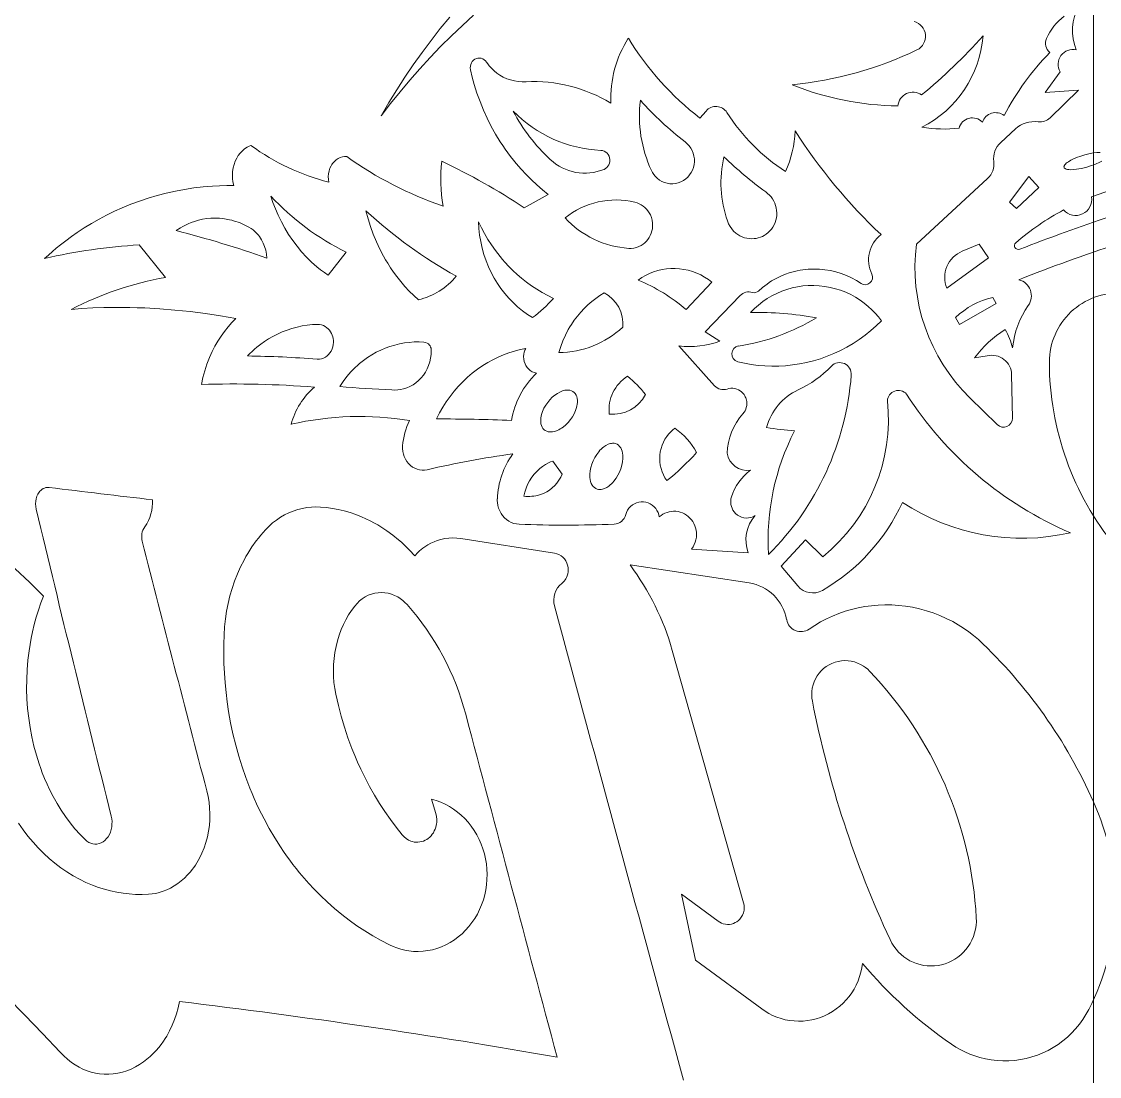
# Model space of a CAD drawing. Extents: x -234 to 858, y -95 to 532.
# Drawn here: x 682.83 to 705.8, y 112.89 to 135.38 of the extents above; entities that cross this region are included whole.
import ezdxf

# ---------------------------------------------------------------- set-up
doc = ezdxf.new("R2010")
doc.units = 0
doc.header["$LTSCALE"] = 7
doc.header["$MEASUREMENT"] = 0
doc.layers.get('0').update_dxf_attribs({"linetype": 'CONTINUOUS', "lineweight": 15})
doc.layers.add('8', color=250, linetype='CONTINUOUS', lineweight=15)

msp = doc.modelspace()

# ---------------------------------------------------------------- linework, layer by layer
msp.add_line((705.6753, 27.7445), (705.6753, 171.9721))
at = {"layer": '8', "ltscale": 0.013641}
msp.add_line((704.9638, 134.3037), (704.6439, 133.8616), dxfattribs=at)
at = {"layer": '8', "ltscale": 0.01794}
msp.add_line((704.6439, 133.8616), (705.3596, 133.9149), dxfattribs=at)
at = {"layer": '8', "ltscale": 0.021177}
msp.add_line((705.3596, 133.9149), (704.7532, 133.3234), dxfattribs=at)
at = {"layer": '8', "ltscale": 0.00501}
msp.add_line((697.4175, 133.4685), (697.288, 133.3156), dxfattribs=at)
at = {"layer": '8', "ltscale": 0.010716}
msp.add_line((704.0127, 133.0861), (703.6977, 132.7954), dxfattribs=at)
at = {"layer": '8', "ltscale": 0.051689}
msp.add_line((703.4195, 132.0314), (701.9014, 130.6277), dxfattribs=at)
at = {"layer": '8', "ltscale": 0.017013}
msp.add_line((704.2949, 132.0715), (703.8858, 131.5277), dxfattribs=at)
at = {"layer": '8', "ltscale": 0.007882}
msp.add_line((704.5091, 131.8401), (704.2949, 132.0715), dxfattribs=at)
at = {"layer": '8', "ltscale": 0.014685}
msp.add_line((694.0525, 131.6911), (693.5379, 131.408), dxfattribs=at)
at = {"layer": '8', "ltscale": 0.016349}
msp.add_line((704.0328, 131.3921), (704.5091, 131.8401), dxfattribs=at)
at = {"layer": '8', "ltscale": 0.005}
msp.add_line((703.8858, 131.5277), (704.0328, 131.3921), dxfattribs=at)
at = {"layer": '8', "ltscale": 0.022262}
msp.add_line((685.3368, 130.6142), (685.8938, 129.9195), dxfattribs=at)
at = {"layer": '8', "ltscale": 0.009767}
msp.add_line((703.2402, 130.6266), (702.8785, 130.479), dxfattribs=at)
at = {"layer": '8', "ltscale": 0.008712}
msp.add_line((703.4351, 130.3377), (703.2402, 130.6266), dxfattribs=at)
at = {"layer": '8', "ltscale": 0.015619}
msp.add_line((689.3638, 129.9672), (689.7457, 130.4617), dxfattribs=at)
at = {"layer": '8', "ltscale": 0.027361}
msp.add_line((702.5499, 129.6941), (703.4351, 130.3377), dxfattribs=at)
at = {"layer": '8', "ltscale": 0.020014}
msp.add_line((696.9948, 129.2344), (697.5416, 129.819), dxfattribs=at)
at = {"layer": '8', "ltscale": 0.026883}
msp.add_line((697.3957, 128.7603), (698.1424, 129.5342), dxfattribs=at)
at = {"layer": '8', "ltscale": 0.022508}
msp.add_line((702.8221, 128.917), (703.6039, 129.3634), dxfattribs=at)
at = {"layer": '8', "ltscale": 0.003765}
msp.add_line((703.6039, 129.3634), (703.5287, 129.4939), dxfattribs=at)
at = {"layer": '8', "ltscale": 0.004276}
msp.add_line((702.7367, 129.0652), (702.8221, 128.917), dxfattribs=at)
at = {"layer": '8', "ltscale": 0.009422}
msp.add_line((697.7145, 128.5592), (697.3957, 128.7603), dxfattribs=at)
at = {"layer": '8', "ltscale": 0.028491}
msp.add_line((697.5987, 127.6117), (696.837, 128.4594), dxfattribs=at)
at = {"layer": '8', "ltscale": 0.006926}
msp.add_line((703.4117, 128.2497), (703.138, 128.2071), dxfattribs=at)
at = {"layer": '8', "ltscale": 0.02329}
msp.add_line((703.9464, 126.9173), (703.9311, 127.8487), dxfattribs=at)
at = {"layer": '8', "ltscale": 0.020385}
msp.add_line((703.0405, 127.355), (703.6242, 126.7855), dxfattribs=at)
at = {"layer": '8', "ltscale": 0.008622}
msp.add_line((694.3515, 125.7268), (694.1502, 126.0068), dxfattribs=at)
at = {"layer": '8', "ltscale": 0.050554}
msp.add_line((694.1904, 124.0399), (692.1929, 124.3542), dxfattribs=at)
at = {"layer": '8', "ltscale": 0.019176}
msp.add_line((699.5405, 124.3255), (699.0156, 123.7662), dxfattribs=at)
at = {"layer": '8', "ltscale": 0.012802}
msp.add_line((699.9066, 123.9674), (699.5405, 124.3255), dxfattribs=at)
at = {"layer": '8', "ltscale": 0.030257}
msp.add_line((697.1085, 124.1308), (698.316, 124.0502), dxfattribs=at)
at = {"layer": '8', "ltscale": 0.064151}
msp.add_line((698.3343, 123.4084), (695.7972, 123.7923), dxfattribs=at)
at = {"layer": '8', "ltscale": 0.013816}
msp.add_line((699.0156, 123.7662), (699.3717, 123.3435), dxfattribs=at)
at = {"layer": '8', "ltscale": 0.139749}
msp.add_line((696.6966, 121.9697), (698.2183, 116.5909), dxfattribs=at)
at = {"layer": '8', "ltscale": 0.007934}
msp.add_line((691.5682, 118.7975), (691.6576, 118.493), dxfattribs=at)
at = {"layer": '8', "ltscale": 0.024318}
msp.add_line((697.6742, 116.1944), (696.8922, 116.7728), dxfattribs=at)
at = {"layer": '8', "ltscale": 0.035925}
msp.add_line((696.8922, 116.7728), (697.1918, 115.3674), dxfattribs=at)
at = {"layer": '8', "ltscale": 0.043891}
msp.add_line((697.1918, 115.3674), (698.605, 114.3256), dxfattribs=at)
at = {"layer": '8'}
for points in [[(690.4935, 133.3693), (690.6913, 133.6262), (690.8944, 133.8786), (691.103, 134.1265), (691.3169, 134.3698), (691.536, 134.6082), (691.7603, 134.8418), (691.9898, 135.0705), (692.2243, 135.294), (692.4638, 135.5123)], [(691.9566, 135.4722), (691.7529, 135.2253), (691.555, 134.9736), (691.363, 134.7171), (691.1769, 134.4561), (690.997, 134.1907), (690.823, 133.921), (690.6552, 133.6471), (690.4935, 133.3693)], [(692.7374, 134.5135), (692.7155, 134.5405), (692.6893, 134.5633), (692.6598, 134.581), (692.6263, 134.5932), (692.5912, 134.5988), (692.5558, 134.5974), (692.5214, 134.5889), (692.4889, 134.5737), (692.4599, 134.5525), (692.435, 134.5258), (692.4151, 134.4945), (692.401, 134.4602), (692.3931, 134.4236), (692.3915, 134.3859), (692.3963, 134.3486)], [(693.5809, 134.0927), (693.4973, 134.0905), (693.4139, 134.096), (693.3312, 134.1092), (693.2501, 134.13), (693.1711, 134.1582), (693.0947, 134.1935), (693.0217, 134.2357), (692.9604, 134.2782), (692.9026, 134.3255), (692.8482, 134.3774), (692.7978, 134.4334), (692.7666, 134.4727), (692.7374, 134.5135)], [(692.3963, 134.3486), (692.4338, 134.1915), (692.4765, 134.0358), (692.5346, 133.8508), (692.6, 133.6686), (692.6725, 133.4894), (692.7522, 133.3136), (692.8389, 133.1414), (692.9321, 132.974), (693.0319, 132.8107), (693.0843, 132.7308), (693.1383, 132.652), (693.194, 132.5744), (693.2512, 132.4981), (693.3099, 132.423), (693.3702, 132.3492), (693.4741, 132.2293), (693.5821, 132.1133), (693.694, 132.0013), (693.8098, 131.8935), (693.9294, 131.7901), (694.0525, 131.6911)], [(696.2528, 132.2009), (696.2762, 132.1566), (696.3038, 132.1149), (696.3354, 132.0762), (696.3784, 132.0342), (696.4261, 131.9977), (696.4777, 131.9677), (696.5324, 131.9444), (696.59, 131.9281), (696.6489, 131.9191), (696.7084, 131.9178), (696.7676, 131.924), (696.8257, 131.9377), (696.8817, 131.9587), (696.9345, 131.9865), (696.9835, 132.0208), (697.028, 132.0611), (697.0675, 132.1067), (697.1009, 132.1566), (697.1281, 132.2106), (697.1487, 132.2679), (697.1623, 132.3271), (697.1686, 132.3876), (697.1677, 132.4485), (697.1594, 132.5089), (697.144, 132.5679), (697.1218, 132.6243), (697.0929, 132.6776), (697.0583, 132.7264), (697.0182, 132.7707), (696.9733, 132.8096)], [(687.7169, 132.7341), (687.6759, 132.7166), (687.6362, 132.6956), (687.5828, 132.6601), (687.5333, 132.6182), (687.4881, 132.5706), (687.4478, 132.518), (687.4126, 132.4609), (687.3829, 132.4), (687.3569, 132.3301), (687.3379, 132.2573), (687.326, 132.1826), (687.3212, 132.1068), (687.3236, 132.0308), (687.3332, 131.9554), (687.3498, 131.8815)], [(695.2424, 132.2251), (695.2736, 132.2415), (695.3018, 132.2635), (695.3257, 132.2901), (695.3455, 132.3222), (695.3594, 132.3578), (695.3668, 132.3952), (695.3675, 132.4333), (695.3615, 132.4712), (695.349, 132.5073), (695.3306, 132.5403), (695.3064, 132.5696), (695.2777, 132.5938), (695.2454, 132.612), (695.2102, 132.624), (695.1738, 132.6291)], [(705.817, 132.5855), (705.7492, 132.5828), (705.6778, 132.5746), (705.6047, 132.5619), (705.5495, 132.5498), (705.4945, 132.5358), (705.3866, 132.5024), (705.3336, 132.483), (705.2827, 132.4622), (705.2371, 132.4414), (705.1932, 132.4188), (705.1407, 132.3874), (705.117, 132.3707), (705.0955, 132.3536), (705.0772, 132.3362), (705.0626, 132.3189), (705.0505, 132.2973), (705.0476, 132.2867), (705.0471, 132.2765), (705.0489, 132.2673), (705.053, 132.2588), (705.0599, 132.2506), (705.069, 132.2433), (705.0933, 132.2316), (705.1237, 132.2238), (705.1516, 132.22), (705.1815, 132.218), (705.2454, 132.2191), (705.3135, 132.2257), (705.3655, 132.2334), (705.4183, 132.2434), (705.4749, 132.2563), (705.5314, 132.2712), (705.6345, 132.3038), (705.6844, 132.3224), (705.7328, 132.3424), (705.7944, 132.3713), (705.8512, 132.4027)], [(689.7586, 132.4986), (689.7117, 132.4969), (689.6655, 132.4889), (689.6207, 132.4746), (689.5762, 132.4534), (689.5344, 132.4262), (689.4963, 132.3935), (689.4767, 132.3729), (689.4584, 132.3508), (689.4413, 132.3268), (689.4258, 132.3016), (689.4, 132.2484), (689.3811, 132.1919), (689.3693, 132.1328), (689.365, 132.0722), (689.3681, 132.0114), (689.3785, 131.9518)], [(687.3498, 131.8815), (687.1993, 131.8805), (687.0492, 131.8759), (686.8997, 131.8676), (686.699, 131.8508), (686.4996, 131.8275), (686.3016, 131.7976), (686.1053, 131.7611), (685.9108, 131.7181), (685.7184, 131.6685), (685.5281, 131.6125), (685.3402, 131.5501), (685.1547, 131.4812), (684.9718, 131.4061), (684.805, 131.3308), (684.6407, 131.2503), (684.4789, 131.1645), (684.3199, 131.0735), (684.1636, 130.9774), (684.0103, 130.8763), (683.8897, 130.7918), (683.7711, 130.7042), (683.6545, 130.6135), (683.5684, 130.5435), (683.4835, 130.4719), (683.3996, 130.3985), (683.3169, 130.3235)], [(688.1399, 131.6554), (688.1866, 131.5166), (688.2391, 131.3801), (688.297, 131.2463), (688.3653, 131.1058), (688.4399, 130.9691), (688.5205, 130.8366), (688.6071, 130.7086), (688.6994, 130.5854), (688.7973, 130.4675), (688.9007, 130.3551), (689.0093, 130.2485), (689.0654, 130.1976), (689.1228, 130.1482), (689.2011, 130.0849), (689.2815, 130.0245), (689.3638, 129.9672)], [(697.8762, 131.1241), (697.8989, 131.065), (697.9284, 131.0088), (697.9641, 130.9563), (698.0054, 130.9083), (698.0518, 130.8656), (698.0938, 130.8346), (698.139, 130.8076), (698.1864, 130.7852), (698.2356, 130.7676), (698.2859, 130.755), (698.3373, 130.7474), (698.3892, 130.7448), (698.4412, 130.7474), (698.4866, 130.7538), (698.5312, 130.7642), (698.5748, 130.7784), (698.6173, 130.7965), (698.6582, 130.8182), (698.6969, 130.8432), (698.7382, 130.8757), (698.7761, 130.912), (698.8103, 130.952), (698.8407, 130.9952), (698.8667, 131.0411), (698.8881, 131.0893), (698.9049, 131.1394), (698.9167, 131.191), (698.9236, 131.2435), (698.9254, 131.2964), (698.9222, 131.3492), (698.9139, 131.4014), (698.9007, 131.4527), (698.8827, 131.5024), (698.8601, 131.5501), (698.833, 131.5954), (698.8022, 131.6373), (698.7674, 131.6762), (698.7292, 131.7116), (698.6881, 131.7431)], [(695.7692, 130.5407), (695.8239, 130.5403), (695.8785, 130.5465), (695.9322, 130.5591), (695.9839, 130.5778), (696.033, 130.6024), (696.074, 130.6291), (696.1123, 130.6599), (696.1473, 130.6945), (696.1788, 130.7326), (696.2063, 130.7736), (696.2296, 130.8173), (696.2486, 130.8633), (696.263, 130.9111), (696.2728, 130.9599), (696.2781, 131.0195), (696.2764, 131.0795), (696.2678, 131.1388), (696.2524, 131.1967), (696.2304, 131.2524), (696.2073, 131.2964), (696.1799, 131.338), (696.1486, 131.3766), (696.114, 131.4117), (696.0761, 131.443), (696.0352, 131.4703), (695.9924, 131.4931), (695.9475, 131.5114), (695.9014, 131.525)], [(690.1672, 131.3379), (690.2121, 131.1697), (690.2642, 131.0039), (690.3236, 130.8409), (690.3901, 130.6809), (690.4636, 130.5245), (690.544, 130.372), (690.5868, 130.2973), (690.6312, 130.2238), (690.693, 130.1275), (690.7578, 130.0333), (690.8253, 129.9415), (690.9101, 129.8344), (690.9987, 129.7308), (691.0912, 129.6311), (691.1873, 129.5353), (691.287, 129.4436)], [(687.6722, 130.9953), (687.5721, 131.0456), (687.4695, 131.0885), (687.3648, 131.1238), (687.3118, 131.1385), (687.2584, 131.1513), (687.1869, 131.1651), (687.115, 131.1753), (687.0429, 131.1819), (686.9527, 131.185), (686.8627, 131.1823), (686.7732, 131.1739), (686.6845, 131.1598), (686.5969, 131.1399), (686.5105, 131.1145), (686.4426, 131.0902), (686.3758, 131.0624), (686.3103, 131.0312), (686.2621, 131.0056), (686.2147, 130.9782), (686.1226, 130.918)], [(688.0536, 130.3347), (688.0462, 130.4181), (688.031, 130.4995), (688.0083, 130.5787), (687.9942, 130.6172), (687.9782, 130.6549), (687.9419, 130.7257), (687.9211, 130.7597), (687.8988, 130.7924), (687.8751, 130.8234), (687.8501, 130.8529), (687.8097, 130.8946), (687.7664, 130.9324), (687.7205, 130.966), (687.6722, 130.9953)], [(694.1648, 129.4741), (694.044, 129.5334), (693.9258, 129.598), (693.8104, 129.6676), (693.698, 129.7421), (693.5887, 129.8215), (693.4828, 129.9054), (693.3904, 129.9848), (693.301, 130.0678), (693.2147, 130.1541), (693.1315, 130.2437), (693.0778, 130.3051), (693.0257, 130.3679), (692.9259, 130.4974), (692.8449, 130.613), (692.7686, 130.7319), (692.6972, 130.8541), (692.6307, 130.9793), (692.5693, 131.1072)], [(692.5693, 131.1072), (692.5765, 130.9657), (692.5914, 130.8248), (692.614, 130.685), (692.6443, 130.5467), (692.6822, 130.4104), (692.7276, 130.2766), (692.7803, 130.1458), (692.837, 130.0247), (692.9, 129.9071), (692.9693, 129.7934), (693.0445, 129.6837), (693.1256, 129.5787), (693.2122, 129.4786), (693.3041, 129.3837), (693.4012, 129.2944), (693.503, 129.2111), (693.6093, 129.1339), (693.7197, 129.0632)], [(697.5416, 129.819), (697.466, 129.8763), (697.3865, 129.9279), (697.3037, 129.9737), (697.2178, 130.0134), (697.1295, 130.0466), (697.0391, 130.0734), (696.947, 130.0934), (696.8539, 130.1066), (696.7601, 130.1129), (696.6661, 130.1122), (696.5725, 130.1046), (696.4798, 130.09), (696.3884, 130.0686), (696.2989, 130.0405), (696.2118, 130.0057), (696.1274, 129.9646), (696.0462, 129.9173), (695.9687, 129.8641)], [(698.534, 129.6308), (698.6231, 129.7085), (698.6695, 129.745), (698.7172, 129.7799), (698.766, 129.8132), (698.8159, 129.8448), (698.884, 129.8842), (698.9539, 129.9206), (699.0253, 129.9538), (699.1074, 129.9872), (699.1912, 130.0164), (699.2763, 130.0413), (699.3626, 130.0618), (699.4206, 130.0731), (699.4791, 130.0824), (699.5378, 130.0897), (699.5968, 130.095), (699.6561, 130.0983), (699.7154, 130.0996), (699.7748, 130.099), (699.8341, 130.0963), (699.9524, 130.085), (700.0698, 130.0657), (700.1856, 130.0386), (700.2995, 130.0038), (700.4101, 129.9617), (700.5178, 129.9123), (700.622, 129.856), (700.7221, 129.7931)], [(695.2448, 129.5909), (695.1536, 129.5345), (695.0655, 129.4732), (694.9806, 129.4073), (694.8984, 129.3363), (694.82, 129.2609), (694.7455, 129.1814), (694.6752, 129.0981), (694.6092, 129.0111), (694.5476, 128.9207), (694.5129, 128.8649), (694.4799, 128.808), (694.419, 128.6913), (694.3651, 128.5709), (694.3185, 128.4473), (694.2793, 128.321)], [(701.1565, 128.9973), (701.093, 129.0791), (701.025, 129.1573), (700.9527, 129.2316), (700.8733, 129.3044), (700.7898, 129.3724), (700.7026, 129.4353), (700.6035, 129.4978), (700.5007, 129.554), (700.3946, 129.6034), (700.2856, 129.6459), (700.1741, 129.6813), (700.0607, 129.7095), (699.9457, 129.7303), (699.8297, 129.7437), (699.7132, 129.7495), (699.5966, 129.7478), (699.4804, 129.7385), (699.3654, 129.7218), (699.2518, 129.6976), (699.1401, 129.6661), (699.0307, 129.6274), (698.9241, 129.5817), (698.8207, 129.5292), (698.721, 129.47), (698.6253, 129.4045), (698.5341, 129.3329), (698.4477, 129.2555), (698.3664, 129.1727)], [(683.8843, 129.2397), (684.1153, 129.2572), (684.3479, 129.2702), (684.5821, 129.2785), (684.8178, 129.2822), (684.9748, 129.2822), (685.1323, 129.2801), (685.2924, 129.276), (685.453, 129.2699), (685.7737, 129.2517), (686.0961, 129.2256), (686.4198, 129.1917), (686.7447, 129.1499), (687.0706, 129.1004), (687.3972, 129.0434)], [(687.3972, 129.0434), (687.3114, 128.9572), (687.2298, 128.866), (687.1528, 128.77), (687.0805, 128.6697), (687.0129, 128.5652), (686.9503, 128.4569), (686.8927, 128.3451), (686.8617, 128.2788), (686.8324, 128.2115), (686.8045, 128.1424), (686.7784, 128.0724), (686.732, 127.9308), (686.6929, 127.7863), (686.6611, 127.6395)], [(689.1369, 128.9199), (689.0266, 128.9143), (688.9168, 128.9029), (688.8079, 128.8857), (688.699, 128.8625), (688.5914, 128.8335), (688.4855, 128.7987), (688.3814, 128.7582), (688.2795, 128.7122), (688.1799, 128.6608), (688.0924, 128.61), (688.0072, 128.555), (687.9244, 128.496), (687.844, 128.433), (687.7921, 128.3891), (687.7414, 128.3436), (687.6915, 128.2961), (687.6429, 128.247)], [(689.1307, 128.1795), (689.1769, 128.1798), (689.2225, 128.1875), (689.2637, 128.2013), (689.303, 128.2214), (689.3397, 128.2472), (689.3728, 128.2779), (689.4016, 128.3128), (689.4263, 128.3523), (689.4461, 128.3952), (689.4608, 128.4406), (689.4702, 128.4879), (689.474, 128.5361), (689.473, 128.5761), (689.4681, 128.6157), (689.4594, 128.6547), (689.447, 128.6926), (689.4309, 128.729), (689.4116, 128.7634), (689.3895, 128.7947), (689.3645, 128.8232), (689.3369, 128.8485), (689.3012, 128.8741), (689.2623, 128.8945), (689.2213, 128.9092), (689.1792, 128.9178), (689.1369, 128.9199)], [(698.0926, 128.1244), (698.2358, 128.0918), (698.3805, 128.0659), (698.5263, 128.0468), (698.6729, 128.0346), (698.82, 128.0292), (698.9672, 128.0306), (699.1142, 128.0389), (699.2608, 128.054), (699.4066, 128.0759), (699.5578, 128.106), (699.7075, 128.1434), (699.8552, 128.188), (700.0008, 128.2397), (700.1437, 128.2983), (700.2837, 128.3637), (700.4206, 128.4357), (700.5538, 128.5143), (700.6832, 128.5991), (700.8085, 128.6901), (700.9293, 128.7869), (701.0454, 128.8894), (701.1565, 128.9973)], [(691.4047, 128.5423), (691.3, 128.5463), (691.1952, 128.5446), (691.0906, 128.5372), (690.9868, 128.524), (690.883, 128.505), (690.7804, 128.4802), (690.6795, 128.4498), (690.5805, 128.4138), (690.4827, 128.372), (690.3873, 128.3248), (690.2944, 128.2723), (690.2043, 128.2147), (690.1172, 128.1521), (690.0334, 128.0848), (689.9847, 128.0423), (689.9373, 127.9981), (689.8912, 127.9523), (689.8464, 127.9051), (689.7611, 127.8063), (689.6815, 127.7021), (689.6079, 127.5929)], [(691.5616, 128.3566), (691.5601, 128.3841), (691.5548, 128.4113), (691.5458, 128.4372), (691.5333, 128.4614), (691.5174, 128.4835), (691.4986, 128.5027), (691.4702, 128.5227), (691.4382, 128.5362), (691.4047, 128.5423)], [(690.7208, 127.5227), (690.7829, 127.5195), (690.845, 127.5218), (690.9068, 127.5296), (690.9678, 127.5428), (691.0383, 127.5654), (691.1064, 127.5951), (691.1715, 127.6317), (691.2331, 127.6747), (691.2906, 127.7239), (691.3434, 127.7785), (691.3913, 127.8382), (691.4344, 127.9034), (691.4716, 127.9726), (691.5026, 128.0452), (691.5273, 128.1205), (691.5454, 128.1979), (691.5569, 128.2768), (691.5616, 128.3566)], [(693.5731, 128.4083), (693.4535, 128.3828), (693.3352, 128.3515), (693.2164, 128.3138), (693.0995, 128.2703), (692.9849, 128.2213), (692.8729, 128.1667), (692.7636, 128.1068), (692.6573, 128.0415), (692.5443, 127.9641), (692.4354, 127.8808), (692.3307, 127.7917), (692.2306, 127.6972), (692.1353, 127.5975), (692.0449, 127.4929), (691.9597, 127.3836), (691.8798, 127.27), (691.8054, 127.1523), (691.7366, 127.0308), (691.6736, 126.9059)], [(693.8057, 127.8784), (693.7586, 127.891), (693.7134, 127.9109), (693.6713, 127.9377), (693.6334, 127.9702), (693.604, 128.0036), (693.5789, 128.0407), (693.5585, 128.0809), (693.5414, 128.1298), (693.531, 128.1806), (693.5277, 128.232), (693.5314, 128.2832), (693.5403, 128.3266), (693.5543, 128.3686), (693.5731, 128.4083)], [(694.6031, 127.47), (694.5769, 127.4896), (694.5473, 127.5043), (694.5152, 127.514), (694.4815, 127.5187), (694.4464, 127.5187), (694.4104, 127.5143), (694.383, 127.5083), (694.3556, 127.5001), (694.3011, 127.4778), (694.2479, 127.4486), (694.1968, 127.4134), (694.1407, 127.3663), (694.0887, 127.3135), (694.0414, 127.2561), (693.9993, 127.1948), (693.9631, 127.1304), (693.9334, 127.0636), (693.9117, 126.9974), (693.9037, 126.964), (693.8979, 126.9307), (693.8936, 126.8867), (693.8937, 126.8439), (693.8986, 126.8029), (693.908, 126.7657), (693.9223, 126.7313), (693.9415, 126.7006), (693.9651, 126.6748)], [(698.2038, 127.015), (698.2277, 127.0452), (698.2479, 127.0781), (698.2639, 127.1129), (698.2757, 127.1497), (698.2832, 127.1881), (698.2862, 127.2273), (698.2857, 127.2533), (698.2832, 127.279), (698.2787, 127.3044), (698.2722, 127.3293), (698.2637, 127.3536), (698.2533, 127.3772), (698.2411, 127.3999), (698.2271, 127.4216), (698.2028, 127.4523), (698.1753, 127.4798), (698.1449, 127.5036), (698.1122, 127.5233), (698.0737, 127.5402), (698.0328, 127.5518), (697.9905, 127.5579), (697.9477, 127.5583), (697.9057, 127.5529), (697.8652, 127.5419)], [(693.9651, 126.6748), (693.9912, 126.6552), (694.0205, 126.6405), (694.0524, 126.6308), (694.074, 126.6273), (694.0962, 126.6257), (694.1208, 126.6261), (694.1459, 126.6288), (694.195, 126.6396), (694.2441, 126.6572), (694.2765, 126.6723), (694.3084, 126.6899), (694.3396, 126.7096), (694.3701, 126.7314), (694.4263, 126.7785), (694.4786, 126.8313), (694.5261, 126.8887), (694.5684, 126.95), (694.6049, 127.0144), (694.6349, 127.0811), (694.6568, 127.1473), (694.6649, 127.1808), (694.6708, 127.2141), (694.6751, 127.2581), (694.6751, 127.3009), (694.6702, 127.3419), (694.6607, 127.3791), (694.6463, 127.4135), (694.627, 127.4442), (694.6031, 127.47)], [(696.7523, 126.7042), (696.7044, 126.6667), (696.6595, 126.6254), (696.618, 126.5805), (696.5801, 126.5325), (696.5409, 126.4727), (696.5071, 126.4096), (696.4792, 126.3435), (696.4573, 126.2751), (696.4416, 126.2049), (696.4321, 126.1336), (696.429, 126.0616), (696.4323, 125.9896), (696.4419, 125.9182), (696.4578, 125.8479), (696.4799, 125.7794), (696.5079, 125.7131), (696.5416, 125.6497), (696.5809, 125.5896)], [(695.5206, 126.3644), (695.4901, 126.3772), (695.4575, 126.3843), (695.4235, 126.3857), (695.401, 126.3838), (695.3783, 126.3796), (695.3541, 126.3729), (695.3298, 126.364), (695.2835, 126.3408), (695.2387, 126.311), (695.21, 126.2879), (695.1824, 126.2626), (695.1559, 126.2352), (695.1307, 126.2062), (695.0858, 126.1457), (695.0461, 126.0807), (695.012, 126.0122), (694.984, 125.9413), (694.9624, 125.8687), (694.9477, 125.7952), (694.9408, 125.7246), (694.9403, 125.6897), (694.9419, 125.6553), (694.9473, 125.6108), (694.9569, 125.5685), (694.9708, 125.5292), (694.9884, 125.4948), (695.0102, 125.4644), (695.0361, 125.4389), (695.0653, 125.4194)], [(683.2984, 123.1278), (682.9945, 123.4209), (682.688, 123.7058), (682.3792, 123.9822), (682.0685, 124.2498), (681.7562, 124.5086), (681.4427, 124.7582), (681.1282, 124.9985), (680.9707, 125.1151), (680.8132, 125.2292), (680.6556, 125.3409), (680.498, 125.4501), (680.246, 125.6195), (679.9944, 125.7825), (679.7432, 125.9387), (679.4929, 126.0881), (679.2434, 126.2306)], [(690.9502, 126.3283), (690.949, 126.2703), (690.9544, 126.2123), (690.966, 126.1555), (690.9842, 126.1), (691.0086, 126.0469), (691.0389, 125.9974), (691.0741, 125.9528), (691.1143, 125.9133), (691.1589, 125.8793), (691.2068, 125.8518), (691.2574, 125.8311), (691.31, 125.8175), (691.3638, 125.8113), (691.418, 125.8125), (691.4712, 125.8211)], [(695.0653, 125.4194), (695.0956, 125.4066), (695.1281, 125.3995), (695.1619, 125.398), (695.1843, 125.4), (695.2069, 125.4041), (695.2311, 125.4108), (695.2554, 125.4198), (695.3016, 125.4429), (695.3465, 125.4727), (695.3751, 125.4958), (695.4027, 125.521), (695.4293, 125.5484), (695.4546, 125.5775), (695.4997, 125.638), (695.5396, 125.703), (695.5738, 125.7715), (695.6021, 125.8424), (695.6239, 125.915), (695.6387, 125.9884), (695.6457, 126.0591), (695.6462, 126.094), (695.6447, 126.1284), (695.6392, 126.173), (695.6296, 126.2152), (695.6156, 126.2545), (695.598, 126.2889), (695.5759, 126.3194), (695.55, 126.3448), (695.5206, 126.3644)], [(694.1502, 126.0068), (694.1048, 125.989), (694.0603, 125.9686), (693.9941, 125.9327), (693.9309, 125.8914), (693.8712, 125.8451), (693.8153, 125.7941), (693.7561, 125.7299), (693.7027, 125.6605), (693.6555, 125.5863), (693.6149, 125.5081), (693.5811, 125.4263), (693.5543, 125.3418), (693.5346, 125.2551)], [(693.7058, 125.256), (693.7461, 125.2595), (693.7861, 125.2652), (693.8471, 125.2785), (693.9066, 125.297), (693.9644, 125.3206), (694.0201, 125.3492), (694.0812, 125.3879), (694.1384, 125.4325), (694.1913, 125.4825), (694.2394, 125.5374), (694.2824, 125.5968), (694.3198, 125.6602), (694.3515, 125.7268)], [(683.4154, 125.4435), (683.3813, 125.4448), (683.3472, 125.4404), (683.3142, 125.4305), (683.2869, 125.4176), (683.261, 125.4008), (683.2368, 125.3805), (683.2199, 125.3631), (683.2041, 125.344), (683.1766, 125.3018), (683.1549, 125.255), (683.1387, 125.203), (683.1289, 125.1482), (683.1256, 125.0917), (683.1288, 125.0354), (683.1385, 124.9805)], [(698.4644, 124.8446), (698.4207, 124.8205), (698.3734, 124.8031), (698.3238, 124.7929), (698.2734, 124.7903), (698.2238, 124.7954), (698.1753, 124.808), (698.1289, 124.828), (698.0857, 124.8548), (698.0469, 124.8877), (698.0135, 124.9257), (697.9903, 124.9609), (697.9715, 124.9985), (697.9573, 125.0382), (697.9479, 125.0794), (697.9436, 125.1197), (697.9439, 125.1606), (697.9489, 125.2011), (697.9585, 125.2404)], [(689.1971, 125.0255), (689.1005, 125.0283), (689.0039, 125.0245), (688.9079, 125.0142), (688.8129, 124.9974), (688.7149, 124.9728), (688.6188, 124.9413), (688.525, 124.903), (688.4338, 124.8581), (688.3455, 124.8068), (688.2606, 124.7494), (688.1793, 124.686), (688.1018, 124.6171), (688.0285, 124.5428)], [(691.2071, 123.9877), (691.098, 124.1071), (690.9835, 124.2206), (690.9243, 124.2751), (690.864, 124.3279), (690.742, 124.4269), (690.6158, 124.5192), (690.4857, 124.6046), (690.4193, 124.6446), (690.3521, 124.6828), (690.2611, 124.7308), (690.1689, 124.7755), (690.0754, 124.8168), (689.9535, 124.8647), (689.83, 124.9068), (689.7051, 124.9429), (689.5791, 124.9729), (689.4523, 124.9967), (689.3248, 125.0142), (689.1971, 125.0255)], [(692.9684, 125.1996), (692.9681, 125.1598), (692.9707, 125.1201), (692.9802, 125.0601), (692.9964, 125.0011), (693.019, 124.9445), (693.0475, 124.8913), (693.0816, 124.8425), (693.1212, 124.7978), (693.1655, 124.7584), (693.2137, 124.725), (693.265, 124.6982), (693.3194, 124.6779), (693.3757, 124.6647), (693.4328, 124.6588)], [(695.7049, 124.8634), (695.7217, 124.9116), (695.7449, 124.9575), (695.774, 124.9998), (695.808, 125.0373), (695.8468, 125.0696), (695.8899, 125.0962), (695.9364, 125.1166), (695.9853, 125.1303), (696.0351, 125.1368), (696.0852, 125.1361), (696.1347, 125.1284), (696.1827, 125.1138), (696.2285, 125.0925), (696.2713, 125.0649), (696.3101, 125.0316), (696.3441, 124.9935), (696.3716, 124.953), (696.3938, 124.9091), (696.4105, 124.8628), (696.4213, 124.8148)], [(696.4213, 124.8148), (696.4582, 124.845), (696.4981, 124.8715), (696.5404, 124.8937), (696.585, 124.9116), (696.6311, 124.9247), (696.6783, 124.9328), (696.7262, 124.9361), (696.7743, 124.9344), (696.8219, 124.9277), (696.8684, 124.9162), (696.9137, 124.8998), (696.9573, 124.8789), (696.9988, 124.8535), (697.0376, 124.824), (697.0732, 124.7909), (697.1053, 124.7543), (697.1339, 124.7144), (697.1585, 124.6719), (697.1789, 124.6271), (697.1948, 124.5806), (697.2061, 124.5326), (697.2127, 124.4836), (697.2145, 124.4341), (697.2116, 124.3849), (697.2026, 124.3301), (697.1874, 124.2765), (697.1665, 124.2249), (697.1401, 124.1761), (697.1085, 124.1308)], [(688.0285, 124.5428), (687.9764, 124.4851), (687.9257, 124.4258), (687.8763, 124.3651), (687.8284, 124.3029), (687.7371, 124.1745), (687.6928, 124.1069), (687.6501, 124.0381), (687.609, 123.968), (687.5696, 123.8967), (687.4958, 123.7509), (687.4287, 123.601), (687.3685, 123.4475), (687.3153, 123.2907), (687.269, 123.1311), (687.2298, 122.969), (687.1977, 122.8049), (687.1727, 122.6391), (687.1548, 122.4721), (687.1441, 122.3042)], [(692.1929, 124.3542), (692.1063, 124.3644), (692.0192, 124.3675), (691.9322, 124.3634), (691.8459, 124.3522), (691.761, 124.334), (691.689, 124.3127), (691.6187, 124.2862), (691.5502, 124.2549), (691.4839, 124.2187), (691.4201, 124.178), (691.3816, 124.1502), (691.3442, 124.1209), (691.308, 124.0898), (691.273, 124.0573), (691.2071, 123.9877)], [(694.3434, 123.3986), (694.37, 123.4214), (694.3944, 123.4472), (694.4162, 123.4754), (694.4305, 123.4979), (694.4431, 123.5214), (694.4593, 123.56), (694.4711, 123.6003), (694.4782, 123.6417), (694.4807, 123.6838), (694.4772, 123.7346), (694.4669, 123.7846), (694.4501, 123.8328), (694.427, 123.8778), (694.3982, 123.9189), (694.3644, 123.9547), (694.3256, 123.9856), (694.2828, 124.0106), (694.2374, 124.0289), (694.1904, 124.0399)], [(689.9293, 122.9152), (689.9779, 122.9725), (690.0313, 123.0244), (690.0891, 123.0706), (690.1509, 123.1105), (690.216, 123.1437), (690.284, 123.1698), (690.3541, 123.1886), (690.4253, 123.1998), (690.4973, 123.2033), (690.5693, 123.1993), (690.6408, 123.1877), (690.711, 123.1687), (690.7792, 123.1425), (690.845, 123.1095), (690.8996, 123.0754), (690.9514, 123.0368), (691.0002, 122.9938), (691.0457, 122.9467)], [(684.1867, 117.9321), (684.0739, 118.0466), (683.9659, 118.1673), (683.8628, 118.2939), (683.7647, 118.426), (683.6718, 118.5633), (683.5841, 118.7056), (683.5018, 118.8523), (683.4249, 119.0033), (683.3699, 119.1209), (683.3182, 119.2407), (683.2697, 119.3624), (683.2355, 119.4546), (683.2031, 119.5477), (683.1724, 119.6423), (683.1436, 119.7377), (683.0916, 119.9303), (683.0471, 120.1255), (683.0099, 120.323), (682.9797, 120.5262), (682.9573, 120.7308), (682.9426, 120.9364), (682.9357, 121.1425), (682.9367, 121.3487), (682.9454, 121.5545), (682.962, 121.7594), (682.9733, 121.8613), (682.9865, 121.9629), (683.0072, 122.0976), (683.0314, 122.2313), (683.0591, 122.3639), (683.0969, 122.5213), (683.1398, 122.6767), (683.1876, 122.8297), (683.2405, 122.9801), (683.2984, 123.1278)], [(703.3199, 122.1094), (703.2227, 122.1991), (703.1216, 122.2844), (703.0167, 122.3652), (702.9059, 122.4428), (702.7917, 122.5154), (702.6744, 122.5826), (702.539, 122.6516), (702.4002, 122.7137), (702.2585, 122.7685), (702.1143, 122.816), (701.9678, 122.8559), (701.8195, 122.8883), (701.6697, 122.913), (701.519, 122.93), (701.3753, 122.9388), (701.2313, 122.9406), (701.0875, 122.9353), (700.9443, 122.9229), (700.8019, 122.9034), (700.6606, 122.877), (700.521, 122.8435), (700.3832, 122.8033), (700.2477, 122.7562), (700.1147, 122.7025), (699.9846, 122.6422), (699.8577, 122.5756), (699.7343, 122.5027), (699.6147, 122.4238)], [(689.5261, 121.0334), (689.503, 121.1592), (689.4867, 121.2862), (689.4771, 121.414), (689.4742, 121.5421), (689.4781, 121.6701), (689.4888, 121.7977), (689.5062, 121.9242), (689.5303, 122.0494), (689.5611, 122.1727), (689.5985, 122.2938), (689.6425, 122.4122), (689.6891, 122.5194), (689.7413, 122.6238), (689.7988, 122.7249), (689.8616, 122.8222), (689.9293, 122.9152)], [(687.1441, 122.3042), (687.138, 122.0995), (687.1371, 121.8945), (687.1414, 121.6895), (687.1509, 121.4845), (687.1656, 121.2796), (687.1855, 121.0752), (687.2106, 120.8716), (687.2409, 120.6688), (687.2838, 120.4282), (687.334, 120.1893), (687.3915, 119.9524), (687.4563, 119.7179), (687.5284, 119.4859), (687.6077, 119.2569), (687.6941, 119.031), (687.74, 118.9194), (687.7877, 118.8087), (687.8371, 118.6989), (687.8883, 118.5901), (687.9413, 118.4824), (687.996, 118.3757), (688.1066, 118.1727), (688.2236, 117.9741), (688.3469, 117.7801), (688.4109, 117.685), (688.4764, 117.5911), (688.5435, 117.4985), (688.6121, 117.4072), (688.6823, 117.3172), (688.7539, 117.2287), (688.8516, 117.1129), (688.952, 116.9997), (689.055, 116.8891), (689.1979, 116.7442), (689.3452, 116.6045), (689.497, 116.4702), (689.6529, 116.3414), (689.8129, 116.2182), (689.9769, 116.101), (690.1446, 115.9896), (690.316, 115.8844), (690.4908, 115.7855), (690.6689, 115.6929)], [(700.9045, 121.5271), (700.8635, 121.567), (700.8194, 121.6035), (700.7727, 121.6364), (700.7119, 121.6716), (700.6479, 121.7007), (700.5815, 121.7234), (700.5132, 121.7395), (700.4437, 121.7488), (700.3737, 121.7512), (700.3038, 121.7468), (700.2347, 121.7354), (700.1671, 121.7173), (700.1016, 121.6926), (700.0389, 121.6616), (699.9795, 121.6245), (699.9241, 121.5818), (699.873, 121.5338), (699.8269, 121.481), (699.7861, 121.424), (699.751, 121.3632), (699.7219, 121.2993), (699.6991, 121.2328), (699.6827, 121.1644), (699.673, 121.0948), (699.6699, 121.0245), (699.6736, 120.9542), (699.6839, 120.8845)], [(690.94, 118.0358), (690.8116, 118.1976), (690.6881, 118.3636), (690.5698, 118.5338), (690.4567, 118.7079), (690.3489, 118.8857), (690.2463, 119.0671), (690.1492, 119.2519), (690.0575, 119.4398), (689.9914, 119.585), (689.9285, 119.7318), (689.8688, 119.8801), (689.8261, 119.9924), (689.7853, 120.1054), (689.7093, 120.3336), (689.6407, 120.5646), (689.5796, 120.7979), (689.5261, 121.0334)], [(685.5305, 116.7702), (685.6087, 116.7771), (685.6867, 116.7897), (685.7639, 116.8077), (685.8459, 116.8333), (685.9263, 116.865), (686.0048, 116.9027), (686.0831, 116.9473), (686.1587, 116.9978), (686.2315, 117.0538), (686.3011, 117.1151), (686.3673, 117.1813), (686.4298, 117.2522), (686.4653, 117.2966), (686.4994, 117.3425), (686.5324, 117.3903), (686.5638, 117.4395), (686.6217, 117.541), (686.6732, 117.647), (686.7181, 117.757), (686.7571, 117.873), (686.7888, 117.9919), (686.8132, 118.1132), (686.8301, 118.2362), (686.8396, 118.3603), (686.8416, 118.485), (686.8361, 118.6097), (686.8231, 118.7337), (686.8027, 118.8564), (686.775, 118.9774)], [(690.6689, 115.6929), (690.7484, 115.6565), (690.8298, 115.6253), (690.9129, 115.5993), (690.9973, 115.5789), (691.0827, 115.5639), (691.1828, 115.5536), (691.2835, 115.5509), (691.3843, 115.5558), (691.4845, 115.5683), (691.5836, 115.5882), (691.6823, 115.616), (691.7791, 115.6511), (691.8733, 115.6934), (691.9646, 115.7426), (692.0525, 115.7985), (692.1366, 115.8607), (692.2165, 115.9289), (692.2918, 116.0028), (692.3624, 116.082), (692.4277, 116.1661), (692.4884, 116.2558), (692.5432, 116.3497), (692.5919, 116.4473), (692.6344, 116.5482), (692.6705, 116.6519), (692.7, 116.7579), (692.7228, 116.8658), (692.7389, 116.9751), (692.7481, 117.0852), (692.7505, 117.1959), (692.746, 117.3062), (692.7347, 117.416), (692.7167, 117.5248), (692.692, 117.6322), (692.6607, 117.7378), (692.6229, 117.841), (692.5789, 117.9413), (692.5286, 118.0385), (692.4725, 118.1319), (692.4106, 118.2212), (692.3447, 118.3043), (692.2738, 118.3827), (692.1982, 118.4559), (692.1183, 118.5236), (692.0344, 118.5856), (691.9468, 118.6414), (691.856, 118.6907), (691.7623, 118.7333), (691.6662, 118.769), (691.5682, 118.7975)], [(683.6499, 113.4008), (683.2744, 113.8025), (682.8968, 114.1954), (682.5173, 114.5794), (682.1364, 114.9543), (681.7545, 115.3199), (681.3721, 115.6759), (680.9898, 116.0221), (680.6078, 116.3583), (680.2269, 116.6843), (679.8475, 116.9998), (679.4701, 117.3044), (679.0953, 117.5981), (678.7237, 117.8804), (678.3559, 118.1512), (677.9924, 118.4101), (677.6339, 118.6568)], [(684.7384, 118.4362), (684.7495, 118.3797), (684.755, 118.3217), (684.7549, 118.2635), (684.7491, 118.2061), (684.7377, 118.1503), (684.7207, 118.0962), (684.6984, 118.045), (684.6711, 117.998), (684.6399, 117.9567), (684.6043, 117.9203), (684.565, 117.8898), (684.5229, 117.8661), (684.4796, 117.8499), (684.4345, 117.8409), (684.3889, 117.8393), (684.3437, 117.8452), (684.3015, 117.8577), (684.2607, 117.8768), (684.2221, 117.9018), (684.1867, 117.9321)], [(691.6576, 118.493), (691.6717, 118.4308), (691.6781, 118.3669), (691.6766, 118.3028), (691.6729, 118.2711), (691.6672, 118.2397), (691.6566, 118.1987), (691.6426, 118.1586), (691.6253, 118.1201), (691.605, 118.0836), (691.5816, 118.0493), (691.5555, 118.0175), (691.5268, 117.9886), (691.4957, 117.9625), (691.4625, 117.9397), (691.4278, 117.9204), (691.3916, 117.9048), (691.3541, 117.893), (691.3158, 117.885), (691.2768, 117.8809), (691.2378, 117.8808), (691.1992, 117.8846), (691.161, 117.8923), (691.1236, 117.9039), (691.0718, 117.927), (691.0235, 117.957), (690.9794, 117.9935), (690.94, 118.0358)], [(682.7626, 118.2863), (682.8606, 118.146), (682.9635, 118.011), (683.0711, 117.8814), (683.1834, 117.7577), (683.3001, 117.64), (683.4174, 117.532), (683.5386, 117.4303), (683.6636, 117.3351), (683.7922, 117.2466), (683.9242, 117.165), (684.0593, 117.0906), (684.1974, 117.0235), (684.2675, 116.9927), (684.3382, 116.9639), (684.4655, 116.9173), (684.5945, 116.8769), (684.7251, 116.8427), (684.8571, 116.8147), (684.9902, 116.7931), (685.1244, 116.7778), (685.2593, 116.7689), (685.3948, 116.7664), (685.5305, 116.7702)], [(698.2183, 116.5909), (698.2291, 116.5381), (698.2323, 116.4838), (698.2275, 116.4293), (698.2152, 116.3764), (698.1954, 116.3265), (698.1829, 116.303), (698.1686, 116.2803), (698.1526, 116.2587), (698.1349, 116.2383), (698.1057, 116.2102), (698.0736, 116.1856), (698.0392, 116.1651), (698.0031, 116.1488), (697.9612, 116.1358), (697.9176, 116.1283), (697.8732, 116.1264), (697.8288, 116.1302), (697.7855, 116.1396), (697.7441, 116.1543), (697.7081, 116.1723), (697.6742, 116.1944)], [(701.3393, 115.8029), (701.3766, 115.7308), (701.4197, 115.662), (701.4683, 115.5971), (701.5194, 115.5393), (701.5749, 115.4857), (701.6345, 115.4367), (701.6978, 115.3926), (701.7644, 115.3537), (701.8339, 115.3203), (701.9058, 115.2925), (701.9797, 115.2707), (702.0551, 115.2548), (702.1315, 115.245), (702.2085, 115.2415), (702.2855, 115.2441), (702.362, 115.2529), (702.4376, 115.2678), (702.5118, 115.2888), (702.5841, 115.3156), (702.654, 115.3482), (702.7211, 115.3863), (702.785, 115.4296), (702.8452, 115.4779), (702.9013, 115.5308), (702.9555, 115.5909), (703.0045, 115.6553), (703.048, 115.7236), (703.0857, 115.7953), (703.1173, 115.8699), (703.1426, 115.9468), (703.1614, 116.0256), (703.1737, 116.1057), (703.1793, 116.1866), (703.1783, 116.2676)], [(698.605, 114.3256), (698.6792, 114.2748), (698.7567, 114.229), (698.8371, 114.1885), (698.925, 114.1515), (699.0151, 114.1209), (699.107, 114.0969), (699.2004, 114.0794), (699.2947, 114.0687), (699.3896, 114.0647), (699.4845, 114.0675), (699.579, 114.0771), (699.6726, 114.0933), (699.7651, 114.1162), (699.8558, 114.1457), (699.9442, 114.1815), (700.0299, 114.2235), (700.1125, 114.2715), (700.1916, 114.3251), (700.2668, 114.3842), (700.3377, 114.4485), (700.404, 114.5176), (700.4656, 114.5913), (700.5219, 114.6691), (700.5727, 114.7507), (700.6178, 114.8357), (700.6569, 114.9236), (700.69, 115.014), (700.7168, 115.1065), (700.7372, 115.2007), (700.7511, 115.2961)], [(686.1936, 114.4832), (686.1655, 114.3528), (686.1302, 114.2248), (686.0881, 114.0997), (686.0391, 113.9782), (685.9835, 113.8606), (685.9213, 113.7476), (685.8879, 113.693), (685.853, 113.6398), (685.8041, 113.571), (685.7526, 113.505), (685.6987, 113.4417), (685.6351, 113.3743), (685.5687, 113.3108), (685.4996, 113.2516), (685.428, 113.1969), (685.3424, 113.1395), (685.2541, 113.0887), (685.1633, 113.0446), (685.0704, 113.0076), (684.9758, 112.9779), (684.88, 112.9556), (684.7832, 112.9409), (684.686, 112.9339), (684.5887, 112.9346), (684.4918, 112.9431), (684.401, 112.9582), (684.3113, 112.9801), (684.223, 113.0087), (684.1364, 113.0438), (684.0518, 113.0854), (683.9697, 113.133), (683.8901, 113.1866), (683.8063, 113.2517), (683.7261, 113.3233), (683.6499, 113.4008)], [(702.6467, 113.5735), (702.7389, 113.5134), (702.8344, 113.4583), (702.9328, 113.4085), (703.0377, 113.3626), (703.145, 113.3228), (703.2542, 113.2893), (703.3754, 113.2599), (703.4982, 113.2381), (703.6221, 113.224), (703.7466, 113.2177), (703.8714, 113.2191), (703.9958, 113.2284), (704.1193, 113.2453), (704.2417, 113.27), (704.3622, 113.3022), (704.4806, 113.3418), (704.5962, 113.3888), (704.7087, 113.4428), (704.8177, 113.5037), (704.9226, 113.5712), (705.0232, 113.6452), (705.1191, 113.7252), (705.2098, 113.8109), (705.2951, 113.9022), (705.3746, 113.9985), (705.4479, 114.0995), (705.515, 114.2049), (705.5754, 114.3142)]]:
    msp.add_lwpolyline(points, dxfattribs=at)
for centre, radius, start, end in [((706.2935, 135.1846), 1.067, 150.57603, 202.59321), ((701.7729, 135.0626), 0.3228, 295.75792, 75.97223), ((705.8399, 134.4822), 1.2826, 127.95507, 155.46415), ((697.805, 133.7288), 2.4189, 147.68918, 182.15496), ((701.1879, 138.3418), 6.3619, 211.45863, 232.19152), ((694.5966, 142.8599), 11.6978, 309.33989, 318.2395), ((700.9245, 135.2652), 2.4062, 297.00165, 355.32162), ((704.9001, 134.9117), 0.2493, 155.56854, 232.05452), ((698.5102, 141.8225), 7.8287, 275.42364, 295.76421), ((708.6355, 130.87), 5.4687, 135.32382, 152.7883), ((705.2391, 134.463), 0.3185, 77.46398, 210.05615), ((693.7342, 130.8962), 3.2009, 58.90766, 92.7457), ((701.603, 139.8995), 6.3245, 248.15938, 269.14494), ((701.8269, 133.5524), 0.3193, 54.60363, 175.83765), ((698.7485, 133.3585), 2.7511, 172.93114, 204.88392), ((701.1526, 138.2649), 6.8722, 221.65804, 232.54398), ((697.6276, 133.2899), 0.2759, 31.95676, 139.62726), ((696.6898, 135.2319), 3.8145, 207.54279, 227.1632), ((695.2992, 135.4008), 2.7749, 224.13978, 267.40914), ((701.4103, 135.7068), 4.2124, 212.61661, 236.89315), ((703.0957, 133.0256), 0.2965, 44.41509, 165.08954), ((703.5884, 133.1371), 0.297, 51.81159, 161.12297), ((704.5375, 133.5451), 0.3093, 262.3761, 314.20661), ((697.0176, 133.1375), 2.3014, 335.36642, 357.66015), ((709.1409, 139.3163), 11.6556, 212.55919, 226.70352), ((702.4862, 136.1124), 3.0279, 261.08674, 276.12724), ((704.417, 132.6462), 0.5975, 82.36298, 132.59427), ((690.5441, 136.5806), 4.7735, 233.68446, 255.86689), ((704.0136, 132.4526), 0.4661, 132.66416, 187.33213), ((694.3755, 138.9521), 7.9349, 234.41966, 251.1581), ((694.9972, 132.0141), 3.2352, 173.18939, 190.17754), ((685.643, 119.4742), 14.3088, 56.51315, 64.58117), ((694.8326, 133.2176), 1.074, 226.75597, 292.43191), ((700.1708, 131.9416), 2.4358, 166.94361, 199.61146), ((704.0132, 138.9766), 8.9822, 226.21516, 233.64035), ((703.1356, 132.3397), 0.419, 312.63255, 7.32369), ((707.7652, 126.2693), 5.7754, 87.72601, 111.66454), ((692.1332, 135.3473), 5.4381, 222.75314, 243.9557), ((719.067, 91.985), 41.3413, 105.49919, 111.22133), ((695.4959, 129.8521), 1.7211, 76.37451, 129.06888), ((705.2962, 131.5843), 0.3416, 220.9865, 8.85565), ((697.0065, 138.7916), 10.1159, 227.46167, 240.95105), ((707.7351, 126.3336), 5.7043, 118.21743, 130.65596), ((719.0803, 91.9719), 40.7578, 105.30411, 111.58331), ((695.9105, 132.5819), 2.0465, 222.9058, 266.04039), ((680.4187, 108.5561), 23.078, 70.68084, 75.69056), ((701.5706, 130.2897), 0.6887, 127.88128, 205.72036), ((686.0342, 118.5836), 12.0506, 93.31744, 103.03178), ((705.7509, 130.1331), 3.8812, 172.67859, 225.70709), ((704.0723, 130.5992), 0.082, 130.93877, 291.66629), ((703.1049, 129.923), 0.6003, 112.14964, 202.41286), ((687.1007, 123.0378), 6.9865, 99.94719, 117.41158), ((690.9391, 130.8954), 1.4935, 283.47814, 320.66514), ((694.5493, 126.4014), 3.7424, 49.19825, 67.70958), ((700.8093, 129.9224), 0.1561, 235.9862, 25.92154), ((703.9957, 129.5279), 0.3556, 324.93856, 75.06002), ((694.9049, 128.9352), 0.7394, 354.01231, 62.59903), ((698.3294, 129.3528), 0.2604, 72.86478, 135.87432), ((698.4446, 129.7268), 0.1311, 252.87482, 312.95544), ((706.2086, 128.1136), 1.4741, 87.04052, 179.76342), ((691.459, 131.9582), 3.6732, 307.98606, 317.44504), ((703.8999, 127.8618), 1.6737, 102.81467, 134.02742), ((698.5118, 122.0577), 7.1165, 79.81553, 91.17014), ((705.8182, 128.243), 1.8745, 144.79154, 174.55322), ((697.4315, 132.9077), 4.5007, 278.69262, 301.30543), ((694.2701, 130.3345), 2.0142, 270.26098, 312.87534), ((705.0557, 126.7719), 2.3954, 121.79002, 143.18874), ((702.5226, 128.0619), 1.4739, 14.09949, 30.40911), ((697.0562, 130.4388), 1.9915, 263.68217, 289.30256), ((698.1361, 128.2901), 0.1713, 98.24551, 255.27692), ((687.282, 103.8956), 24.3541, 85.64639, 89.15089), ((703.5104, 127.8404), 0.4209, 1.1333, 103.55416), ((698.4187, 129.6136), 2.3018, 294.73176, 316.49862), ((700.2657, 127.8584), 0.2466, 355.16865, 136.07907), ((710.9368, 128.1203), 6.2016, 180.00551, 219.39837), ((695.0248, 126.589), 1.775, 133.3957, 170.76879), ((696.1904, 127.1011), 0.8405, 122.07409, 186.33403), ((694.3211, 126.0345), 2.2777, 37.53308, 51.3165), ((694.4978, 128.2922), 6.0313, 314.79008, 355.67707), ((687.3258, 104.5946), 23.0547, 85.65516, 91.65213), ((690.1276, 126.3638), 1.6135, 130.87077, 164.72604), ((691.9155, 155.3234), 27.8263, 265.24314, 267.53926), ((697.7846, 127.7768), 0.2484, 221.6131, 288.94601), ((699.9003, 126.4028), 1.2346, 114.84391, 165.1686), ((695.4349, 127.7834), 0.78, 264.05335, 332.4484), ((697.5303, 126.8986), 3.7737, 309.03187, 5.98481), ((701.5166, 127.2785), 0.2334, 41.75202, 176.6718), ((708.2613, 131.6529), 7.8084, 212.70399, 246.78979), ((690.0413, 120.3868), 6.5699, 80.73631, 102.93943), ((692.4115, 126.221), 1.4652, 153.62304, 175.80105), ((691.4375, 75.2733), 51.6331, 87.96362, 89.738), ((699.2024, 126.1266), 1.3368, 138.34455, 178.0884), ((703.7595, 126.9149), 0.1871, 223.70221, 0.72928), ((695.9434, 125.5179), 1.436, 27.7791, 55.71294), ((700.2882, 137.8019), 11.1953, 261.87785, 264.95675), ((703.8536, 124.3121), 5.1154, 152.80283, 183.36464), ((696.0356, 106.2437), 20.1025, 97.82058, 103.12383), ((694.7205, 125.1325), 1.753, 144.13169, 177.80656), ((693.3915, 129.6027), 5.126, 308.47586, 318.21759), ((698.2971, 126.2415), 0.4358, 189.26266, 278.67299), ((699.0664, 124.8849), 1.1634, 127.22055, 162.21309), ((717.6951, 404.0688), 280.7262, 262.986063, 263.439362), ((693.6141, 126.3588), 1.1066, 265.88066, 274.7521), ((684.6874, 125.1374), 0.9337, 325.12221, 2.67224), ((697.8153, 126.8574), 4.1658, 299.98934, 335.40609), ((704.1526, 129.0032), 4.6425, 236.68984, 282.83407), ((1427.0525, 303.3799), 765.0061, 193.4855478, 193.9901212), ((695.4403, 124.932), 0.2728, 273.22896, 345.46289), ((699.0497, 124.3247), 0.7831, 138.39048, 200.51198), ((685.7647, 124.3929), 0.3775, 145.91638, 194.95367), ((694.4254, 150.8943), 26.2543, 267.83317, 272.24889), ((1546.3986, 344.152), 888.6261, 194.324418, 194.678577), ((691.3422, 120.461), 5.5629, 15.73651, 36.78783), ((694.6307, 123.041), 0.4595, 128.77012, 195.74332), ((698.1827, 122.4538), 0.9673, 10.23466, 80.97626), ((699.6908, 123.6097), 0.4153, 219.83011, 299.83907), ((686.7698, 119.162), 5.711, 14.65527, 41.51265), ((3952.2412, 1003.3326), 3374.9141, 195.1217333, 195.2996187), ((699.4405, 122.6784), 0.3089, 189.77912, 304.38952), ((695.8937, 114.408), 10.6984, 23.17967, 46.04222), ((694.907, 115.8126), 8.2839, 3.14841, 43.61578), ((721.5201, 125.1868), 22.2559, 191.14598, 204.93809), ((2852.605, 692.516), 2234.7299, 194.8280215, 195.0219442), ((701.0695, 116.6301), 5.066, 332.79775, 23.11827), ((708.1972, 121.5856), 9.7469, 220.18672, 235.28681), ((668.377, -34.3733), 149.9195, 80.064755, 83.174724)]:
    msp.add_arc(centre, radius, start, end, dxfattribs=at)

doc.saveas('drawing.dxf')
